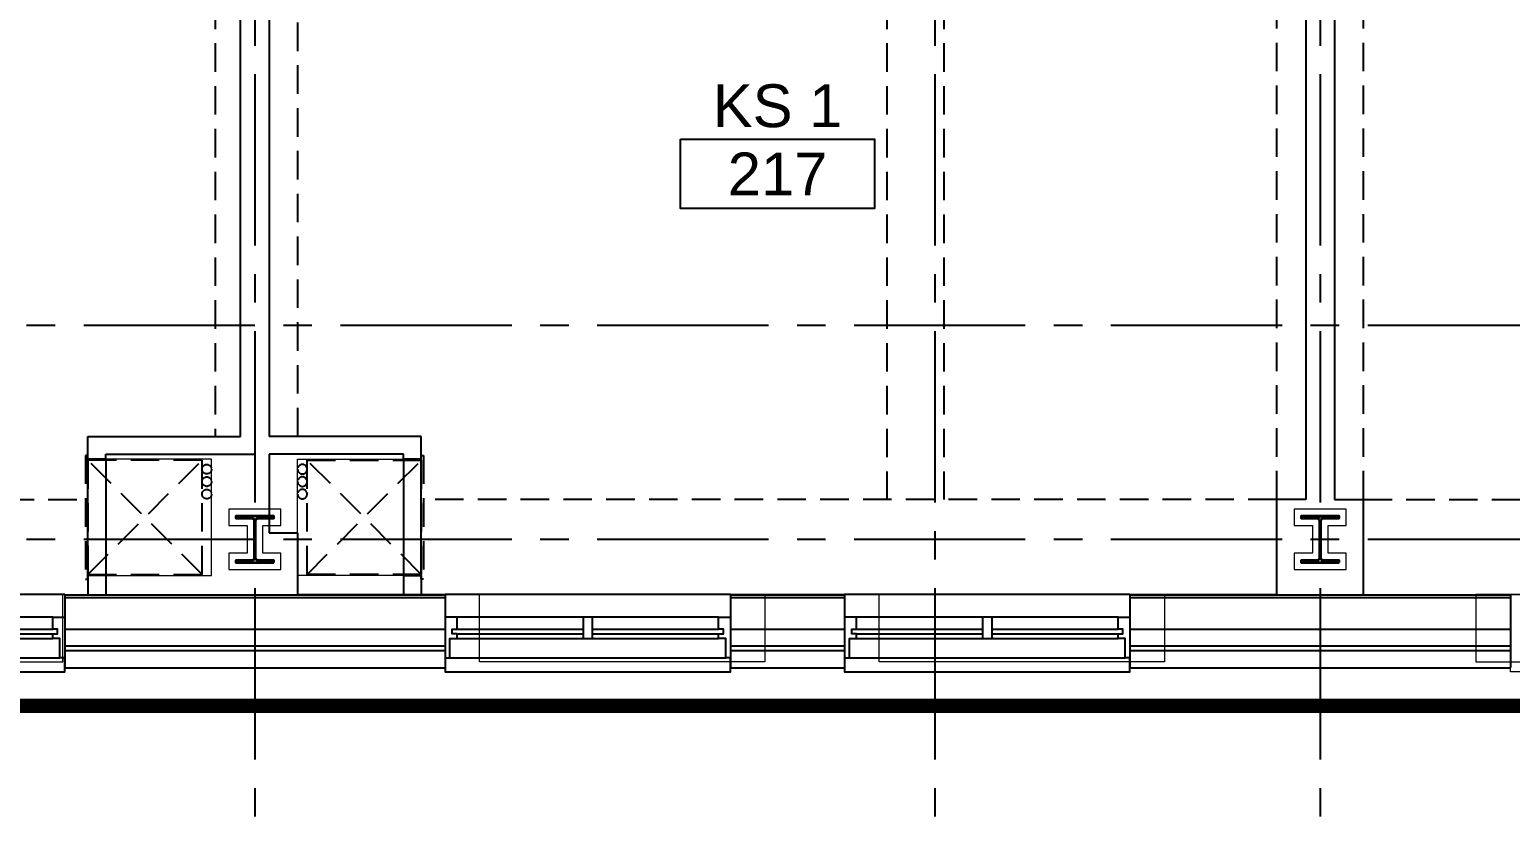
# Model space of a CAD drawing. Header units: inches. Extents: x -3700 to 367, y -844 to 2341.
# Drawn here: x -2403.4 to -2092, y -59.3 to 107.1 of the extents above; entities that cross this region are included whole.
import ezdxf
from ezdxf.enums import TextEntityAlignment as Align

# ---------------------------------------------------------------- set-up
doc = ezdxf.new("R2010")
doc.units = ezdxf.units.IN
doc.header["$LTSCALE"] = 48
doc.header["$MEASUREMENT"] = 0
for name, pattern in [('CENTER2', [1.125, 0.75, -0.125, 0.125, -0.125]), ('HIDDEN', [0.375, 0.25, -0.125]), ('HIDDEN2', [0.1875, 0.125, -0.0625]), ('PHANTOM2', [1.25, 0.625, -0.125, 0.125, -0.125, 0.125, -0.125])]:
    doc.linetypes.add(name, pattern=pattern)
for name, color, linetype, lineweight in [('A-Detl-Hatch', 1, 'Continuous', 18), ('S-Detl-Hatch', 1, 'Continuous', 18), ('S-Detl-Wide', 3, 'Continuous', 35)]:
    doc.layers.add(name, color=color, linetype=linetype, lineweight=lineweight)
for name, color, linetype in [('A-Door-Head', 8, 'Continuous'), ('A-Flor-Soffit', 6, 'HIDDEN2'), ('A-Glaz', 6, 'Continuous'), ('A-Glaz-Sill', 8, 'Continuous'), ('A-Grid(3-32)', 8, 'CENTER2'), ('A-HVAC', 6, 'HIDDEN2'), ('A-Site-Property', 3, 'PHANTOM2'), ('A-Tag-Rm(3-32)', 2, 'Continuous'), ('A-Wall-Full', 3, 'Continuous'), ('A-Wall-Hatch', 15, 'Continuous')]:
    doc.layers.add(name, color=color, linetype=linetype)
doc.layers.add('G-Anno-Nplt', color=140, linetype='Continuous', lineweight=18, plot=False)
doc.styles.get("Standard").update_dxf_attribs({"font": 'arial.ttf'})

# ---------------------------------------------------------------- blocks, each defined once
blk = doc.blocks.new('EXTERIOR WINDOW')
at = {"layer": 'A-Glaz'}
for p, q in [((3829.83, -10349.67), (3856.33, -10349.67)), ((3858.33, -10349.67), (3884.83, -10349.67)), ((3829.83, -10350.67), (3856.33, -10350.67)), ((3829.83, -10351.67), (3884.83, -10351.67)), ((3858.33, -10350.67), (3884.83, -10350.67))]:
    blk.add_line(p, q, dxfattribs=at)
for points in [[(3829.83, -10349.67), (3829.83, -10347.17), (3827.33, -10347.17), (3827.33, -10355.67), (3828.33, -10355.67), (3828.33, -10351.67), (3829.83, -10351.67), (3829.83, -10350.67), (3828.83, -10350.67), (3828.83, -10349.67), (3829.83, -10349.67)], [(3884.83, -10349.67), (3884.83, -10347.17), (3887.33, -10347.17), (3887.33, -10355.67), (3886.33, -10355.67), (3886.33, -10351.67), (3884.83, -10351.67), (3884.83, -10350.67), (3885.83, -10350.67), (3885.83, -10349.67), (3884.83, -10349.67)]]:
    blk.add_lwpolyline(points, dxfattribs=at)
blk.add_lwpolyline([(3858.33, -10347.17), (3856.33, -10347.17), (3856.33, -10351.67), (3858.33, -10351.67)], close=True, dxfattribs=at)
at = {"layer": 'A-Glaz-Sill'}
for p, q in [((3887.33, -10342.42), (3827.33, -10342.42)), ((3884.83, -10347.17), (3829.83, -10347.17)), ((3828.33, -10355.67), (3886.33, -10355.67))]:
    blk.add_line(p, q, dxfattribs=at)
blk.add_lwpolyline([(3827.33, -10355.67), (3827.33, -10358.67), (3887.33, -10358.67), (3887.33, -10355.67)], dxfattribs=at)
blk = doc.blocks.new('2ND FLOOR CORE & SHELL')
at = {"layer": 'A-Wall-Full'}
for p, q in [((9288.5, -9209.34), (9288.5, -9224.71)), ((9288.5, -9209.38), (9368.5, -9209.38)), ((9368.5, -9209.34), (9368.5, -9224.71)), ((9428.5, -9209.34), (9428.5, -9224.71)), ((9428.5, -9209.38), (9452.5, -9209.38)), ((9452.5, -9209.34), (9452.5, -9224.71)), ((9512.5, -9209.34), (9512.5, -9224.71)), ((9512.5, -9209.38), (9592.5, -9209.38)), ((9592.5, -9209.34), (9592.5, -9224.71)), ((9288.5, -9224.75), (9368.5, -9224.75)), ((9428.5, -9224.75), (9452.5, -9224.75)), ((9512.5, -9224.75), (9592.5, -9224.75))]:
    blk.add_line(p, q, dxfattribs=at)
at = {"layer": 'A-Wall-Hatch'}
for p, q in [((9288.5, -9210), (9368.5, -9210)), ((9428.5, -9210), (9452.5, -9210)), ((9512.5, -9210), (9592.5, -9210)), ((9288.5, -9216.63), (9368.5, -9216.63)), ((9428.5, -9216.63), (9452.5, -9216.63)), ((9512.5, -9216.63), (9592.5, -9216.63)), ((9288.5, -9220.13), (9368.5, -9220.13)), ((9288.5, -9221.13), (9368.5, -9221.13)), ((9428.5, -9220.13), (9452.5, -9220.13)), ((9428.5, -9221.13), (9452.5, -9221.13)), ((9512.5, -9220.13), (9592.5, -9220.13)), ((9512.5, -9221.13), (9592.5, -9221.13))]:
    blk.add_line(p, q, dxfattribs=at)
for p in [(5401.17, 1133.05), (5541.17, 1133.05), (5625.17, 1133.05)]:
    blk.add_blockref('EXTERIOR WINDOW', p)
blk = doc.blocks.new('*U9')
at = {"layer": 'A-Detl-Hatch'}
h = blk.add_hatch(dxfattribs=at)
h.set_pattern_fill('ANSI32', color=256, scale=6, style=0)
h.set_pattern_definition([(45, (0, -4.865), (-1.591, 1.591), []), (45, (1.0607, -4.865), (-1.591, 1.591), [])])
edge = h.paths.add_edge_path()
edge.add_line((3.98, -9.73), (3.98, -9.295))
edge.add_line((3.98, -9.295), (0.645, -9.295))
edge.add_arc((0.645, -8.795), 0.5, 180, 270, ccw=False)
edge.add_line((0.145, -8.795), (0.145, -0.935))
edge.add_arc((0.645, -0.935), 0.5, 90, 180, ccw=False)
edge.add_line((0.645, -0.435), (3.98, -0.435))
edge.add_line((3.98, -0.435), (3.98, 0))
edge.add_line((3.98, 0), (-3.98, 0))
edge.add_line((-3.98, 0), (-3.98, -0.435))
edge.add_line((-3.98, -0.435), (-0.645, -0.435))
edge.add_arc((-0.645, -0.935), 0.5, 0, 90, ccw=False)
edge.add_line((-0.145, -0.935), (-0.145, -8.795))
edge.add_arc((-0.645, -8.795), 0.5, -90, 0, ccw=False)
edge.add_line((-0.645, -9.295), (-3.98, -9.295))
edge.add_line((-3.98, -9.295), (-3.98, -9.73))
edge.add_line((-3.98, -9.73), (3.98, -9.73))
at = {"color": 0, "linetype": 'ByBlock'}
blk.add_lwpolyline([(3.98, -9.73), (3.98, -9.295), (0.645, -9.295, -0.4142136), (0.145, -8.795), (0.145, -0.935, -0.4142136), (0.645, -0.435), (3.98, -0.435), (3.98, 0), (-3.98, 0), (-3.98, -0.435), (-0.645, -0.435, -0.4142136), (-0.145, -0.935), (-0.145, -8.795, -0.4142136), (-0.645, -9.295), (-3.98, -9.295), (-3.98, -9.73)], format="xyb", close=True, dxfattribs=at)
blk = doc.blocks.new('W10X33')
at = {"layer": 'S-Detl-Hatch'}
blk.add_lwpolyline([(13773.28, -7309.78), (13773.28, -7306.34), (13769.45, -7306.34), (13769.45, -7300.48), (13773.28, -7300.48), (13773.28, -7297.05), (13762.32, -7297.05), (13762.32, -7300.48), (13766.16, -7300.48), (13766.16, -7306.34), (13762.32, -7306.34), (13762.32, -7309.78)], close=True, dxfattribs=at)
at = {"layer": 'S-Detl-Wide'}
blk.add_blockref('*U9', (13767.8, -7298.55), dxfattribs=at)
blk = doc.blocks.new('2ND FLOOR - STRUCTURAL GRID')
at = {"layer": 'A-Grid(3-32)'}
for p, q in [((9328.5, -7426.01), (9328.5, -9409.77)), ((9471.5, -7426.01), (9471.5, -9409.77)), ((9552.5, -7426.01), (9552.5, -9409.77)), ((8104.5, -9152.75), (11912.5, -9152.75)), ((8104.5, -9197.75), (11912.5, -9197.75))]:
    blk.add_line(p, q, dxfattribs=at)
for p in [(-4439.3, -1894.34), (-4215.3, -1894.34)]:
    blk.add_blockref('W10X33', p)
blk = doc.blocks.new('HVAC UNIT NICHE')
at = {"layer": 'A-Door-Head'}
blk.add_lwpolyline([(4, 0), (28.5, 0), (28.5, -3.75), (4, -3.75)], close=True, dxfattribs=at)
at = {"layer": 'A-HVAC'}
for p, q in [((4.25, 0), (28.25, -24)), ((4.25, -24), (28.25, 0))]:
    blk.add_line(p, q, dxfattribs=at)
for points in [[(3.25, 0), (29.25, 0), (29.25, 0.5), (3.25, 0.5)], [(4.25, -24), (28.25, -24), (28.25, 0), (4.25, 0)]]:
    blk.add_lwpolyline(points, close=True, dxfattribs=at)
for centre in [(21.13, -25), (23.75, -25), (26.36, -25)]:
    blk.add_circle(centre, 1, dxfattribs=at)
at = {"layer": 'A-Wall-Full'}
for p, q in [((4, 0), (0, 0)), ((4, -3.75), (4, 0)), ((28.5, 0), (33.25, 0)), ((28.5, -3.75), (28.5, 0)), ((33.25, 0), (33.25, -26)), ((4, -3.75), (0, -3.75)), ((28.5, -3.75), (29.5, -3.75)), ((29.5, -3.75), (29.5, -26))]:
    blk.add_line(p, q, dxfattribs=at)
at = {"layer": 'G-Anno-Nplt'}
blk.add_lwpolyline([(4, 0), (4, -26), (28.5, -26), (28.5, 0)], close=True, dxfattribs=at)
blk = doc.blocks.new('King Studio 1')
at = {"layer": 'A-Flor-Soffit'}
for p, q in [((9.12, 260.63), (188.88, 260.63)), ((9.12, 260.63), (9.12, 146.75)), ((79.12, 146.75), (79.12, 260.63)), ((91.12, 146.75), (91.12, 260.63)), ((215, 247.38), (215, 146.75))]:
    blk.add_line(p, q, dxfattribs=at)
at = {"layer": 'A-Wall-Full'}
for p, q in [((9.12, 280.62), (9.12, 260.63)), ((214.57, 280.62), (188.58, 280.62)), ((215.02, 267.64), (215.02, 280.65)), ((221, 267.64), (215.02, 267.64)), ((221, 251.13), (221, 267.64)), ((3, 146.75), (3, 260.63)), ((3, 260.63), (9.12, 260.63)), ((214.88, 251.13), (221, 251.13)), ((214.88, 247.38), (221, 247.38))]:
    blk.add_line(p, q, dxfattribs=at)
blk.add_lwpolyline([(221, 6), (221, 59.9), (215.64, 59.9), (215.64, 84), (221, 84), (221, 247.38)], dxfattribs=at)
at = {"layer": 'G-Anno-Nplt'}
blk.add_line((9.12, 280.62), (215.02, 280.62), dxfattribs=at)
for points in [[(40, 280.62), (100, 280.62), (100, 296.87), (40, 296.87)], [(124, 280.59), (184, 280.59), (184, 296.87), (124, 296.87)], [(32.75, 294.75), (92.75, 294.75), (92.75, 280.62), (32.75, 280.62)], [(116.75, 294.75), (176.75, 294.75), (176.75, 280.62), (116.75, 280.62)]]:
    blk.add_lwpolyline(points, close=True, dxfattribs=at)
at = {"xscale": -1, "rotation": 90}
blk.add_blockref('HVAC UNIT NICHE', (189.02, 280.62), dxfattribs=at)
blk = doc.blocks.new('King Studio 2')
at = {"layer": 'A-Flor-Soffit'}
for p, q in [((9.56, 260.64), (188.88, 260.63)), ((215.63, 146.75), (215.63, 247.37))]:
    blk.add_line(p, q, dxfattribs=at)
at = {"layer": 'A-Wall-Full'}
for p, q in [((214.88, 251.12), (224, 251.12)), ((214.88, 247.37), (221, 247.37))]:
    blk.add_line(p, q, dxfattribs=at)
blk.add_lwpolyline([(221, 247.37), (221, 84), (215.63, 84), (215.63, 59.9), (221, 59.9), (221, 6)], dxfattribs=at)
at = {"layer": 'G-Anno-Nplt'}
blk.add_line((9.56, 280.62), (214.58, 280.62), dxfattribs=at)
for points in [[(184, 280.62), (124, 280.62), (124, 296.87), (184, 296.87)], [(123.62, 294.75), (183.62, 294.75), (183.62, 280.62), (123.62, 280.62)]]:
    blk.add_lwpolyline(points, close=True, dxfattribs=at)
at = {"xscale": -1, "rotation": 90}
blk.add_blockref('HVAC UNIT NICHE', (188.88, 280.62), dxfattribs=at)
blk = doc.blocks.new('Rm Tag')
blk.add_lwpolyline([(-0.2124, 0.0759), (0.2124, 0.0759), (0.2124, -0.0759), (-0.2124, -0.0759)], close=True)
for p in [(0, 0.2858), (0, 0.1493), (0, 0)]:
    blk.add_attdef('XXX', text='', height=0.0938).set_placement(p, align=Align.MIDDLE_CENTER)

msp = doc.modelspace()

# ---------------------------------------------------------------- linework, layer by layer
at = {"layer": 'A-Site-Property', "const_width": 3}
msp.add_lwpolyline([(-2840, -35, 0.00039089), (-2984, -35.1126, 0.00127042), (-3452, -37.0334), (-3452, 827.7361), (-3452, 1727.7361), (-48.2482, 1093.3029, 0.00270737), (100, 1066.5004), (100, -35), (-2840, -35)], format="xyb", dxfattribs=at)

# ---------------------------------------------------------------- block references
at = {"linetype": 'HIDDEN'}
msp.add_blockref('2ND FLOOR - STRUCTURAL GRID', (-11684.4994, 9197.75), dxfattribs=at)
msp.add_blockref('2ND FLOOR CORE & SHELL', (-11684.4994, 9197.75))
at = {"xscale": -1, "rotation": 180}
for name, p in [('King Studio 2', (-2580, 269)), ('King Studio 1', (-2132, 269))]:
    msp.add_blockref(name, p, dxfattribs=at)
at = {"rotation": 180}
msp.add_blockref('King Studio 1', (-2132, 269), dxfattribs=at)
at = {"layer": 'A-Tag-Rm(3-32)'}
ref = msp.add_blockref('Rm Tag', (-2246.0871, 76.7903), dxfattribs=dict(at, xscale=96, yscale=96, zscale=96))
ref.add_attrib('XXX', 'KS 1', dxfattribs={"layer": '0', "height": 9}).set_placement((-2246.0871, 91.1213), align=Align.MIDDLE_CENTER)
ref.add_attrib('XXX', '217', dxfattribs={"layer": '0', "height": 9}).set_placement((-2246.0871, 76.7903), align=Align.MIDDLE_CENTER)

doc.saveas('drawing.dxf')
